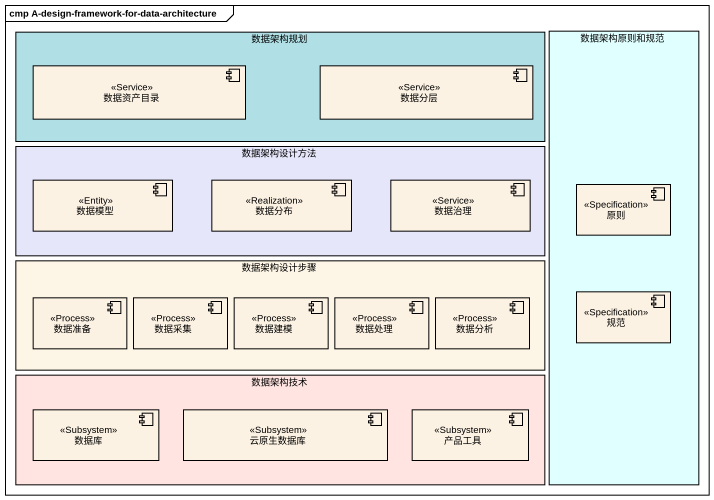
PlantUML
@startuml
mainframe cmp A-design-framework-for-data-architecture
rectangle 数据架构规划 #B0E0E6 {
  component 数据资产目录 <<Service>>
  component 数据分层 <<Service>>
}
rectangle 数据架构原则和规范 #E0FFFF {
  component 原则 <<Specification>>
  component 规范 <<Specification>>
}
rectangle 数据架构设计方法 #E6E6FA {
  component 数据模型 <<Entity>>
  component 数据分布 <<Realization>>
  component 数据治理 <<Service>>
}
rectangle 数据架构设计步骤 #FDF5E6 {
  component 数据准备 <<Process>>
  component 数据采集 <<Process>>
  component 数据建模 <<Process>>
  component 数据处理 <<Process>>
  component 数据分析 <<Process>>
}
rectangle 数据架构技术 #FFE4E1 {
  component 数据库 <<Subsystem>>
  component 云原生数据库 <<Subsystem>>
  component 产品工具 <<Subsystem>>
}
@enduml
